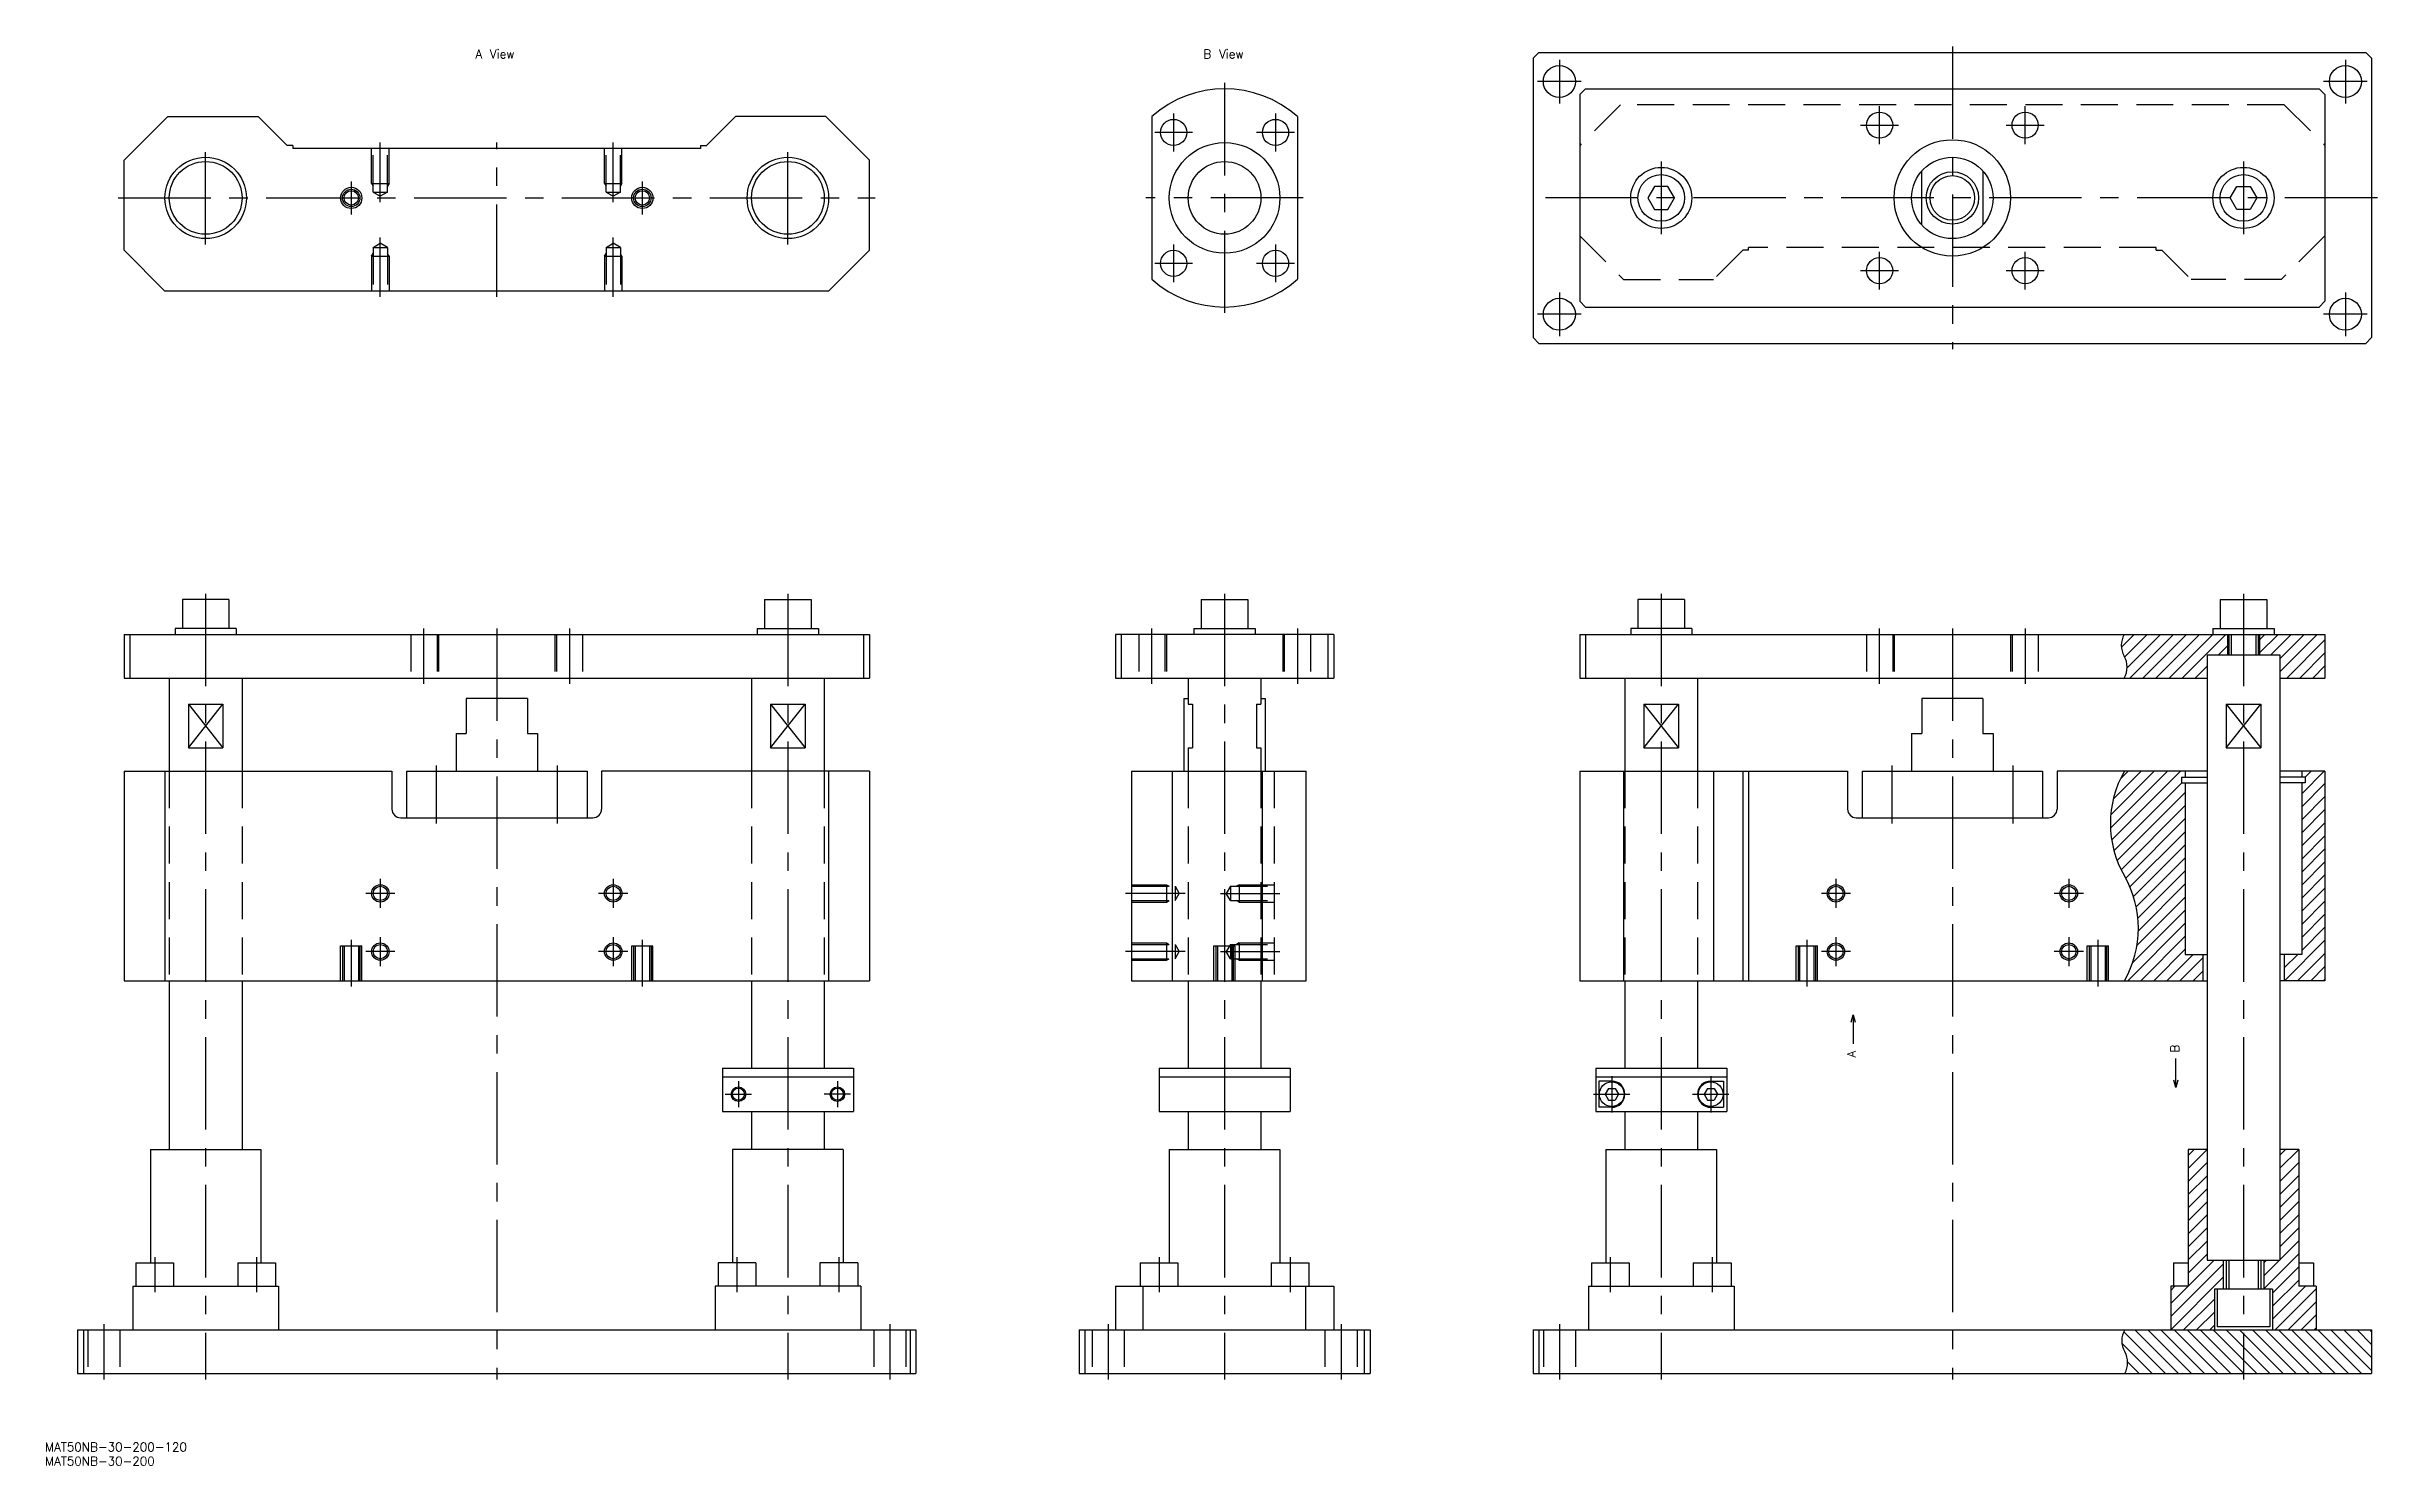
# Model space of a CAD drawing. Extents: x -405 to 396, y -436 to 52.
import ezdxf

# ---------------------------------------------------------------- set-up
doc = ezdxf.new("R2010")
doc.units = 0
doc.linetypes.add('CENTER', pattern=[50.8, 31.75, -6.35, 6.35, -6.35])
doc.linetypes.add('DASHED', pattern=[19.05, 12.7, -6.35])
doc.layers.get('0').update_dxf_attribs({"linetype": 'CONTINUOUS'})
doc.layers.add('CENTER', color=1, linetype='CENTER')
doc.styles.get("Standard").update_dxf_attribs({"font": 'txt.shx', "height": 3, "bigfont": 'bigfont.shx'})

# ---------------------------------------------------------------- blocks, each defined once
blk = doc.blocks.new('*U2')
at = {"color": 137, "linetype": 'CONTINUOUS'}
blk.add_text('A View', height=3, dxfattribs=at).set_placement((-257.37, 47.96))
blk = doc.blocks.new('*U3')
at = {"color": 137, "linetype": 'CONTINUOUS'}
blk.add_text('B View', height=3, dxfattribs=at).set_placement((-7.28, 47.96))
blk = doc.blocks.new('*U4')
at = {"color": 7, "linetype": 'CONTINUOUS'}
blk.add_text('MAT50NB-30-200-120', height=3, dxfattribs=at).set_placement((-405.15, -430.74))
blk = doc.blocks.new('*U5')
at = {"color": 7, "linetype": 'CONTINUOUS'}
blk.add_text('MAT50NB-30-200', height=3, dxfattribs=at).set_placement((-405.15, -435.57))
blk = doc.blocks.new('_OPEN30')
at = {"color": 0, "linetype": 'BYBLOCK'}
for p, q in [((-1, 0.27), (0, 0)), ((0, 0), (-1, -0.27)), ((0, 0), (-1, 0))]:
    blk.add_line(p, q, dxfattribs=at)
blk = doc.blocks.new('*U6')
at = {"color": 137, "linetype": 'CONTINUOUS'}
blk.add_lwpolyline([(326.79, -303.2), (326.79, -295.7)], dxfattribs=at)
at = {"color": 137, "linetype": 'CONTINUOUS', "xscale": 2.5, "yscale": 2.5, "zscale": 2.5, "rotation": 270}
blk.add_blockref('_OPEN30', (326.79, -305.7), dxfattribs=at)
blk = doc.blocks.new('*U7')
at = {"color": 137, "linetype": 'CONTINUOUS'}
blk.add_lwpolyline([(215.91, -283.2), (215.91, -290.7)], dxfattribs=at)
at = {"color": 137, "linetype": 'CONTINUOUS', "xscale": 2.5, "yscale": 2.5, "zscale": 2.5, "rotation": 90}
blk.add_blockref('_OPEN30', (215.91, -280.7), dxfattribs=at)
blk = doc.blocks.new('*U8')
at = {"color": 137, "linetype": 'CONTINUOUS'}
blk.add_text('A', height=3, rotation=90, dxfattribs=at).set_placement((216.83, -295.37))
blk = doc.blocks.new('*U9')
at = {"color": 137, "linetype": 'CONTINUOUS'}
blk.add_text('B', height=3, rotation=90, dxfattribs=at).set_placement((327.95, -293.71))

msp = doc.modelspace()

# ---------------------------------------------------------------- linework, layer by layer
at = {"color": 7, "linetype": 'CONTINUOUS'}
for p, q in [((106, 48), (108, 50)), ((108, 50), (392, 50)), ((392, 50), (394, 48)), ((106, 48), (106, -48)), ((394, 48), (394, -48)), ((122, 35.5), (124, 37.5)), ((122, 35.5), (122, -35.5)), ((124, 37.5), (376, 37.5)), ((378, 35.5), (376, 37.5)), ((378, 35.5), (378, -35.5)), ((-378, 13), (-363, 28)), ((-363, 28), (-332, 28)), ((-322, 18), (-332, 28)), ((-178, 18), (-168, 28)), ((-137, 28), (-168, 28)), ((-122, 13), (-137, 28)), ((-25, 27.95), (-25, -27.95)), ((25, 27.95), (25, -27.95)), ((-320, 18), (-322, 18)), ((-320, 18), (-320, 17)), ((-180, 17), (-320, 17)), ((-180, 18), (-178, 18)), ((-180, 18), (-180, 17)), ((-378, -18), (-378, 13)), ((-122, -18), (-122, 13)), ((239.5, -9.26), (239.5, 9.26)), ((260.5, 9.26), (260.5, -9.26)), ((147.71, 3.96), (145.43, 0)), ((145.43, 0), (147.71, -3.96)), ((152.29, 3.96), (147.71, 3.96)), ((154.58, 0), (152.29, 3.96)), ((345.42, 0), (347.71, 3.96)), ((347.71, 3.96), (352.29, 3.96)), ((352.29, 3.96), (354.57, 0)), ((354.57, 0), (352.29, -3.96)), ((147.71, -3.96), (152.29, -3.96)), ((152.29, -3.96), (154.58, 0)), ((347.71, -3.96), (345.42, 0)), ((352.29, -3.96), (347.71, -3.96)), ((-364, -32), (-378, -18)), ((-136, -32), (-122, -18)), ((-136, -32), (-364, -32)), ((122, -35.5), (124, -37.5)), ((124, -37.5), (376, -37.5)), ((378, -35.5), (376, -37.5)), ((106, -48), (108, -50)), ((394, -48), (392, -50)), ((108, -50), (392, -50)), ((-358, -138), (-358, -148)), ((-342, -138), (-358, -138)), ((-342, -138), (-342, -148)), ((-158, -138), (-158, -148)), ((-158, -138), (-142, -138)), ((-142, -138), (-142, -148)), ((-8, -138), (8, -138)), ((-8, -138), (-8, -148)), ((8, -138), (8, -148)), ((142, -138), (142, -148)), ((158, -138), (142, -138)), ((158, -138), (158, -148)), ((342, -138), (358, -138)), ((342, -138), (342, -148)), ((358, -138), (358, -148)), ((-378, -150), (-122, -150)), ((-378, -150), (-378, -165)), ((-376, -150), (-376, -165)), ((-339.5, -148), (-360.5, -148)), ((-360.5, -148), (-360.5, -150)), ((-339.5, -148), (-339.5, -150)), ((-160.5, -148), (-139.5, -148)), ((-160.5, -148), (-160.5, -150)), ((-139.5, -148), (-139.5, -150)), ((-124, -150), (-124, -165)), ((-122, -150), (-122, -165)), ((37.5, -150), (-37.5, -150)), ((-37.5, -150), (-37.5, -165)), ((-35.5, -150), (-35.5, -165)), ((-10.5, -148), (10.5, -148)), ((-10.5, -148), (-10.5, -150)), ((10.5, -148), (10.5, -150)), ((35.5, -150), (35.5, -165)), ((37.5, -150), (37.5, -165)), ((122, -150), (378, -150)), ((122, -150), (122, -165)), ((124, -150), (124, -165)), ((160.5, -148), (139.5, -148)), ((139.5, -148), (139.5, -150)), ((160.5, -148), (160.5, -150)), ((339.5, -148), (360.5, -148)), ((339.5, -148), (339.5, -150)), ((344.5, -150), (344.5, -157)), ((345, -150), (345, -157)), ((355, -150), (355, -157)), ((355.5, -150), (355.5, -157)), ((360.5, -148), (360.5, -150)), ((378, -150), (378, -165)), ((337.5, -157), (337.5, -365)), ((337.5, -157), (362.5, -157)), ((362.5, -157), (362.5, -365)), ((-378, -165), (-122, -165)), ((-362.5, -165), (-362.5, -197)), ((-337.5, -165), (-337.5, -197)), ((-162.5, -165), (-162.5, -197)), ((-137.5, -165), (-137.5, -197)), ((-37.5, -165), (37.5, -165)), ((-12.5, -165), (-12.5, -174)), ((12.5, -165), (12.5, -174)), ((122, -165), (337.5, -165)), ((137.5, -165), (137.5, -197)), ((162.5, -165), (162.5, -197)), ((362.5, -165), (378, -165)), ((-355.94, -174), (-344.06, -174)), ((-355.94, -174), (-355.94, -189)), ((-344.06, -174), (-344.06, -189)), ((-239.5, -172), (-260.5, -172)), ((-260.5, -172), (-260.5, -184)), ((-239.5, -172), (-239.5, -184)), ((-155.94, -174), (-144.06, -174)), ((-155.94, -174), (-155.94, -189)), ((-144.06, -174), (-144.06, -189)), ((-14, -172), (-14, -197)), ((-14, -172), (-12.5, -172)), ((-12.5, -174), (-11, -174)), ((-11, -174), (-11, -189)), ((11, -174), (11, -189)), ((11, -174), (12.5, -174)), ((12.5, -172), (14, -172)), ((14, -172), (14, -197)), ((144.06, -174), (144.06, -189)), ((144.06, -174), (155.94, -174)), ((155.94, -174), (155.94, -189)), ((260.5, -172), (239.5, -172)), ((239.5, -172), (239.5, -184)), ((260.5, -172), (260.5, -184)), ((344.06, -174), (344.06, -189)), ((344.06, -174), (355.94, -174)), ((355.94, -174), (355.94, -189)), ((-264, -184), (-264, -197)), ((-264, -184), (-260.5, -184)), ((-239.5, -184), (-236, -184)), ((-236, -184), (-236, -197)), ((236, -184), (236, -197)), ((236, -184), (239.5, -184)), ((260.5, -184), (264, -184)), ((264, -184), (264, -197)), ((-355.94, -189), (-344.06, -189)), ((-155.94, -189), (-144.06, -189)), ((-12.5, -189), (-12.5, -197)), ((-12.5, -189), (-11, -189)), ((11, -189), (12.5, -189)), ((12.5, -189), (12.5, -197)), ((144.06, -189), (155.94, -189)), ((344.06, -189), (355.94, -189)), ((-378, -197), (-378, -269)), ((-378, -197), (-286, -197)), ((-364, -197), (-364, -269)), ((-286, -197), (-286, -210)), ((-281, -197), (-219, -197)), ((-281, -197), (-281, -213)), ((-219, -197), (-219, -213)), ((-122, -197), (-214, -197)), ((-214, -197), (-214, -210)), ((-136, -197), (-136, -269)), ((-122, -197), (-122, -269)), ((-32, -197), (28, -197)), ((-32, -197), (-32, -269)), ((-18, -197), (-18, -269)), ((13, -269), (13, -197)), ((28, -269), (28, -197)), ((122, -197), (122, -269)), ((122, -197), (214, -197)), ((137, -197), (137, -269)), ((168, -197), (168, -269)), ((178, -197), (178, -269)), ((180, -197), (180, -269)), ((214, -197), (214, -210)), ((219, -197), (281, -197)), ((219, -197), (219, -213)), ((281, -197), (281, -213)), ((337.5, -197), (286, -197)), ((286, -197), (286, -210)), ((328.75, -199), (337.5, -199)), ((328.75, -199), (328.75, -201)), ((330, -197), (330, -199)), ((378, -197), (362.5, -197)), ((371.25, -199), (362.5, -199)), ((370, -197), (370, -199)), ((371.25, -199), (371.25, -201)), ((378, -197), (378, -269)), ((328.75, -201), (337.5, -201)), ((330, -201), (330, -260)), ((371.25, -201), (362.5, -201)), ((370, -201), (370, -260)), ((-283, -213), (-217, -213)), ((217, -213), (283, -213)), ((330, -260), (337.5, -260)), ((336, -260), (336, -269)), ((370, -260), (362.5, -260)), ((364, -260), (364, -269)), ((-378, -269), (-122, -269)), ((-362.5, -269), (-362.5, -327)), ((-337.5, -269), (-337.5, -327)), ((-162.5, -269), (-162.5, -299)), ((-137.5, -269), (-137.5, -299)), ((-32, -269), (28, -269)), ((-12.5, -269), (-12.5, -299)), ((12.5, -269), (12.5, -299)), ((122, -269), (337.5, -269)), ((137.5, -269), (137.5, -299)), ((162.5, -269), (162.5, -299)), ((378, -269), (362.5, -269)), ((-172.5, -299), (-127.5, -299)), ((-172.5, -299), (-172.5, -314)), ((-172.5, -302), (-127.5, -302)), ((-127.5, -299), (-127.5, -314)), ((-22.5, -299), (22.5, -299)), ((-22.5, -299), (-22.5, -314)), ((-22.5, -302), (22.5, -302)), ((22.5, -299), (22.5, -314)), ((127.5, -299), (127.5, -314)), ((127.5, -299), (172.5, -299)), ((127.5, -302), (172.5, -302)), ((128.62, -303.5), (128.62, -312.5)), ((133, -303.5), (128.62, -303.5)), ((167, -303.5), (171.38, -303.5)), ((171.38, -303.5), (171.38, -312.5)), ((172.5, -299), (172.5, -314)), ((131.85, -306), (130.69, -308)), ((130.69, -308), (131.85, -310)), ((131.85, -306), (134.15, -306)), ((131.85, -310), (134.15, -310)), ((134.15, -306), (135.31, -308)), ((135.31, -308), (134.15, -310)), ((165.85, -306), (164.69, -308)), ((164.69, -308), (165.85, -310)), ((165.85, -306), (168.15, -306)), ((165.85, -310), (168.15, -310)), ((168.15, -306), (169.31, -308)), ((169.31, -308), (168.15, -310)), ((-172.5, -314), (-127.5, -314)), ((-162.5, -314), (-162.5, -327)), ((-137.5, -314), (-137.5, -327)), ((-22.5, -314), (22.5, -314)), ((-12.5, -314), (-12.5, -327)), ((12.5, -314), (12.5, -327)), ((127.5, -314), (172.5, -314)), ((133, -312.5), (128.62, -312.5)), ((137.5, -314), (137.5, -327)), ((162.5, -314), (162.5, -327)), ((167, -312.5), (171.38, -312.5)), ((-369, -327), (-369, -366)), ((-369, -327), (-331, -327)), ((-331, -327), (-331, -366)), ((-169, -327), (-169, -366)), ((-131, -327), (-169, -327)), ((-131, -327), (-131, -366)), ((-19, -327), (19, -327)), ((-19, -327), (-19, -366)), ((19, -327), (19, -366)), ((131, -327), (131, -366)), ((131, -327), (169, -327)), ((169, -327), (169, -366)), ((331, -327), (331, -374)), ((337.5, -327), (331, -327)), ((369, -327), (362.5, -327)), ((369, -327), (369, -374)), ((-374, -366), (-361, -366)), ((-374, -366), (-374, -374)), ((-361, -366), (-361, -374)), ((-339, -366), (-326, -366)), ((-339, -366), (-339, -374)), ((-326, -366), (-326, -374)), ((-161, -366), (-174, -366)), ((-174, -366), (-174, -374)), ((-161, -366), (-161, -374)), ((-126, -366), (-139, -366)), ((-139, -366), (-139, -374)), ((-126, -366), (-126, -374)), ((-29, -366), (-16, -366)), ((-29, -366), (-29, -374)), ((-16, -366), (-16, -374)), ((16, -366), (29, -366)), ((16, -366), (16, -374)), ((29, -366), (29, -374)), ((126, -366), (139, -366)), ((126, -366), (126, -374)), ((139, -366), (139, -374)), ((161, -366), (174, -366)), ((161, -366), (161, -374)), ((174, -366), (174, -374)), ((326, -366), (331, -366)), ((326, -366), (326, -374)), ((337.5, -365), (362.5, -365)), ((343, -365), (343, -375)), ((344, -365), (344, -375)), ((356, -365), (356, -375)), ((357, -365), (357, -375)), ((369, -366), (374, -366)), ((374, -366), (374, -374)), ((-375, -374), (-325, -374)), ((-375, -374), (-375, -389)), ((-325, -374), (-325, -389)), ((-125, -374), (-175, -374)), ((-175, -374), (-175, -389)), ((-125, -374), (-125, -389)), ((-37.5, -374), (37.5, -374)), ((-37.5, -374), (-37.5, -389)), ((-27.95, -389), (-27.95, -374)), ((27.95, -389), (27.95, -374)), ((37.5, -374), (37.5, -389)), ((125, -374), (175, -374)), ((125, -374), (125, -389)), ((175, -374), (175, -389)), ((325, -374), (325, -389)), ((331, -374), (325, -374)), ((360, -375), (340, -375)), ((340, -375), (340, -389)), ((341, -375), (341, -388)), ((359, -375), (359, -388)), ((360, -375), (360, -389)), ((375, -374), (369, -374)), ((375, -374), (375, -389)), ((-394, -389), (-106, -389)), ((-394, -389), (-394, -404)), ((-392, -389), (-392, -404)), ((-108, -389), (-108, -404)), ((-106, -389), (-106, -404)), ((-50, -389), (50, -389)), ((-50, -389), (-50, -404)), ((-48, -389), (-48, -404)), ((48, -389), (48, -404)), ((50, -389), (50, -404)), ((106, -389), (394, -389)), ((106, -389), (106, -404)), ((108, -389), (108, -404)), ((359, -388), (341, -388)), ((394, -389), (394, -404)), ((-394, -404), (-106, -404)), ((-50, -404), (50, -404)), ((106, -404), (394, -404))]:
    msp.add_line(p, q, dxfattribs=at)
at = {"color": 3, "linetype": 'DASHED'}
for p, q in [((136, 32), (122, 18)), ((364, 32), (136, 32)), ((364, 32), (378, 18)), ((-293, 5), (-293, 17)), ((-292.46, 2), (-292.46, 17)), ((-287.54, 2), (-287.54, 17)), ((-287, 5), (-287, 17)), ((-213, 5), (-213, 17)), ((-212.46, 2), (-212.46, 17)), ((-207.54, 2), (-207.54, 17)), ((-207, 5), (-207, 17)), ((122, 18), (122, -13)), ((378, 18), (378, -13)), ((-293, 5), (-292.46, 4.06)), ((-293, 5), (-287, 5)), ((-292.46, 2), (-290, 0.58)), ((-292.46, 2), (-287.54, 2)), ((-287.54, 2), (-290, 0.58)), ((-287, 5), (-287.54, 4.06)), ((-213, 5), (-212.46, 4.06)), ((-213, 5), (-207, 5)), ((-212.46, 2), (-210, 0.58)), ((-212.46, 2), (-207.54, 2)), ((-207.54, 2), (-210, 0.58)), ((-207, 5), (-207.54, 4.06)), ((-292.46, -17), (-290, -15.58)), ((-287.54, -17), (-290, -15.58)), ((-212.46, -17), (-210, -15.58)), ((-207.54, -17), (-210, -15.58)), ((122, -13), (137, -28)), ((378, -13), (363, -28)), ((-293, -20), (-292.46, -19.06)), ((-293, -20), (-293, -32)), ((-293, -20), (-287, -20)), ((-292.46, -17), (-292.46, -32)), ((-292.46, -17), (-287.54, -17)), ((-287.54, -17), (-287.54, -32)), ((-287, -20), (-287.54, -19.06)), ((-287, -20), (-287, -32)), ((-213, -20), (-212.46, -19.06)), ((-213, -20), (-213, -32)), ((-213, -20), (-207, -20)), ((-212.46, -17), (-212.46, -32)), ((-212.46, -17), (-207.54, -17)), ((-207.54, -17), (-207.54, -32)), ((-207, -20), (-207.54, -19.06)), ((-207, -20), (-207, -32)), ((178, -18), (168, -28)), ((180, -18), (178, -18)), ((320, -17), (180, -17)), ((180, -18), (180, -17)), ((320, -18), (320, -17)), ((320, -18), (322, -18)), ((322, -18), (332, -28)), ((137, -28), (168, -28)), ((363, -28), (332, -28)), ((-279.5, -150), (-279.5, -165)), ((-270.5, -150), (-270.5, -165)), ((-270, -150), (-270, -165)), ((-230, -150), (-230, -165)), ((-229.5, -150), (-229.5, -165)), ((-220.5, -150), (-220.5, -165)), ((-29.5, -150), (-29.5, -165)), ((-20.5, -150), (-20.5, -165)), ((-20, -150), (-20, -165)), ((20, -150), (20, -165)), ((20.5, -150), (20.5, -165)), ((29.5, -150), (29.5, -165)), ((220.5, -150), (220.5, -165)), ((229.5, -150), (229.5, -165)), ((230, -150), (230, -165)), ((270, -150), (270, -165)), ((270.5, -150), (270.5, -165)), ((279.5, -150), (279.5, -165)), ((-362.5, -197), (-362.5, -269)), ((-337.5, -197), (-337.5, -269)), ((-162.5, -197), (-162.5, -269)), ((-137.5, -197), (-137.5, -269)), ((-12.5, -197), (-12.5, -269)), ((12.5, -197), (12.5, -269)), ((17, -197), (17, -269)), ((137.5, -197), (137.5, -269)), ((162.5, -197), (162.5, -269)), ((-32, -236), (-20, -236)), ((-32, -236.54), (-17, -236.54)), ((-20, -236), (-20, -242)), ((-20, -236), (-19.06, -236.54)), ((-17, -236.54), (-17, -241.46)), ((-17, -236.54), (-15.58, -239)), ((-17, -241.46), (-15.58, -239)), ((2, -236.54), (0.58, -239)), ((2, -241.46), (0.58, -239)), ((2, -236.54), (2, -241.46)), ((2, -236.54), (17, -236.54)), ((5, -236), (4.06, -236.54)), ((5, -236), (5, -242)), ((5, -236), (17, -236)), ((-32, -241.46), (-17, -241.46)), ((-32, -242), (-20, -242)), ((-20, -242), (-19.06, -241.46)), ((2, -241.46), (17, -241.46)), ((5, -242), (4.06, -241.46)), ((5, -242), (17, -242)), ((-32, -256), (-20, -256)), ((-20, -256), (-20, -262)), ((-20, -256), (-19.06, -256.54)), ((5, -256), (4.06, -256.54)), ((5, -256), (5, -262)), ((5, -256), (17, -256)), ((-303.65, -269), (-303.65, -257)), ((-303.65, -257), (-296.35, -257)), ((-303, -257), (-303, -269)), ((-302.46, -257), (-302.46, -269)), ((-297.54, -257), (-297.54, -269)), ((-297, -257), (-297, -269)), ((-296.35, -269), (-296.35, -257)), ((-203.65, -269), (-203.65, -257)), ((-203.65, -257), (-196.35, -257)), ((-203, -257), (-203, -269)), ((-202.46, -257), (-202.46, -269)), ((-197.54, -257), (-197.54, -269)), ((-197, -257), (-197, -269)), ((-196.35, -269), (-196.35, -257)), ((-32, -256.54), (-17, -256.54)), ((-32, -261.46), (-17, -261.46)), ((-32, -262), (-20, -262)), ((-20, -262), (-19.06, -261.46)), ((-17, -256.54), (-17, -261.46)), ((-17, -256.54), (-15.58, -259)), ((-17, -261.46), (-15.58, -259)), ((-3.65, -269), (-3.65, -257)), ((-3.65, -257), (3.65, -257)), ((-3, -257), (-3, -269)), ((-2.46, -257), (-2.46, -269)), ((2, -256.54), (0.58, -259)), ((2, -261.46), (0.58, -259)), ((2, -256.54), (2, -261.46)), ((2, -256.54), (17, -256.54)), ((2, -261.46), (17, -261.46)), ((2.46, -257), (2.46, -269)), ((3, -257), (3, -269)), ((3.65, -269), (3.65, -257)), ((5, -262), (4.06, -261.46)), ((5, -262), (17, -262)), ((196.35, -269), (196.35, -257)), ((196.35, -257), (203.65, -257)), ((197, -257), (197, -269)), ((197.54, -257), (197.54, -269)), ((202.46, -257), (202.46, -269)), ((203, -257), (203, -269)), ((203.65, -269), (203.65, -257)), ((296.35, -269), (296.35, -257)), ((296.35, -257), (303.65, -257)), ((297, -257), (297, -269)), ((297.54, -257), (297.54, -269)), ((302.46, -257), (302.46, -269)), ((303, -257), (303, -269)), ((303.65, -269), (303.65, -257)), ((-390.5, -389), (-390.5, -404)), ((-379.5, -389), (-379.5, -404)), ((-120.5, -389), (-120.5, -404)), ((-109.5, -389), (-109.5, -404)), ((-45.5, -389), (-45.5, -404)), ((-34.5, -389), (-34.5, -404)), ((34.5, -389), (34.5, -404)), ((45.5, -389), (45.5, -404)), ((109.5, -389), (109.5, -404)), ((120.5, -389), (120.5, -404))]:
    msp.add_line(p, q, dxfattribs=at)
at = {"color": 3, "linetype": 'CONTINUOUS'}
for p, q in [((308.06, -154.42), (312.48, -150)), ((309.19, -157.78), (316.97, -150)), ((310.04, -161.43), (321.46, -150)), ((310.95, -165), (325.95, -150)), ((315.44, -165), (330.44, -150)), ((319.93, -165), (334.93, -150)), ((324.42, -165), (339.42, -150)), ((328.91, -165), (343.91, -150)), ((345.81, -150), (345.81, -157)), ((354.19, -150), (354.19, -157)), ((355.5, -151.88), (357.38, -150)), ((355.5, -156.37), (361.87, -150)), ((359.36, -157), (366.36, -150)), ((362.5, -158.35), (370.85, -150)), ((362.5, -162.84), (375.34, -150)), ((364.84, -165), (378, -151.84)), ((341.4, -157), (344.5, -153.9)), ((369.33, -165), (378, -156.33)), ((333.4, -165), (337.5, -160.9)), ((373.82, -165), (378, -160.82)), ((-355.94, -189), (-344.06, -174)), ((-355.94, -174), (-344.06, -189)), ((-155.94, -189), (-144.06, -174)), ((-155.94, -174), (-144.06, -189)), ((144.06, -174), (155.94, -189)), ((144.06, -189), (155.94, -174)), ((344.06, -174), (355.94, -189)), ((344.06, -189), (355.94, -174)), ((304.32, -216.53), (323.85, -197)), ((304.42, -211.95), (319.36, -197)), ((304.73, -220.62), (328.34, -197)), ((305.28, -206.59), (314.87, -197)), ((307.71, -199.67), (310.38, -197)), ((370, -204.74), (377.74, -197)), ((371.25, -199), (373.25, -197)), ((305.51, -224.32), (328.84, -201)), ((306.61, -227.72), (330, -204.33)), ((370, -209.23), (378, -201.23)), ((370, -213.72), (378, -205.72)), ((307.96, -230.85), (330, -208.82)), ((309.54, -233.77), (330, -213.31)), ((370, -218.21), (378, -210.21)), ((370, -222.7), (378, -214.7)), ((311.01, -236.79), (330, -217.8)), ((312.23, -240.06), (330, -222.29)), ((370, -227.19), (378, -219.19)), ((370, -231.68), (378, -223.68)), ((313.17, -243.61), (330, -226.78)), ((313.76, -247.5), (330, -231.27)), ((370, -236.17), (378, -228.17)), ((313.92, -251.83), (330, -235.76)), ((370, -240.66), (378, -232.66)), ((370, -245.15), (378, -237.15)), ((311.95, -262.79), (330, -244.74)), ((313.47, -256.78), (330, -240.25)), ((370, -249.64), (378, -241.64)), ((370, -254.13), (378, -246.13)), ((310.23, -269), (330, -249.23)), ((314.72, -269), (330, -253.72)), ((364.11, -269), (378, -255.11)), ((370, -258.62), (378, -250.62)), ((319.21, -269), (330, -258.21)), ((323.7, -269), (332.7, -260)), ((328.19, -269), (336, -261.19)), ((364, -260.13), (364.13, -260)), ((364, -264.62), (368.62, -260)), ((368.6, -269), (378, -259.6)), ((373.09, -269), (378, -264.09)), ((332.68, -269), (336, -265.68)), ((377.58, -269), (378, -268.58)), ((331, -329.05), (333.05, -327)), ((331, -333.54), (337.5, -327.04)), ((362.5, -328.98), (364.48, -327)), ((362.5, -333.47), (368.97, -327)), ((331, -338.03), (337.5, -331.53)), ((331, -342.52), (337.5, -336.02)), ((362.5, -337.96), (369, -331.46)), ((362.5, -342.45), (369, -335.95)), ((331, -347.01), (337.5, -340.51)), ((362.5, -346.94), (369, -340.44)), ((331, -351.5), (337.5, -345)), ((331, -355.99), (337.5, -349.49)), ((362.5, -351.43), (369, -344.93)), ((362.5, -355.92), (369, -349.42)), ((331, -360.48), (337.5, -353.98)), ((331, -364.97), (337.5, -358.47)), ((362.5, -360.41), (369, -353.91)), ((362.5, -364.9), (369, -358.4)), ((325, -384.44), (343, -366.44)), ((331, -369.46), (337.5, -362.96)), ((331, -373.95), (339.95, -365)), ((344.95, -365), (344.95, -375)), ((355.05, -365), (355.05, -375)), ((357, -374.89), (369, -362.89)), ((357, -365.91), (357.91, -365)), ((357, -370.4), (362.4, -365)), ((360, -376.38), (369, -367.38)), ((325, -388.93), (343, -370.93)), ((325, -375.46), (326.46, -374)), ((325, -379.95), (330.95, -374)), ((360, -380.87), (369, -371.87)), ((360, -385.36), (371.36, -374)), ((360.85, -389), (375, -374.85)), ((329.42, -389), (340, -378.42)), ((333.91, -389), (340, -382.91)), ((365.34, -389), (375, -379.34)), ((369.83, -389), (375, -383.83)), ((323.18, -404), (308.87, -389.69)), ((327.67, -404), (312.67, -389)), ((332.16, -404), (317.16, -389)), ((336.65, -404), (321.65, -389)), ((341.14, -404), (326.14, -389)), ((345.63, -404), (330.63, -389)), ((350.12, -404), (335.12, -389)), ((338.4, -389), (340, -387.4)), ((354.61, -404), (339.61, -389)), ((359.1, -404), (344.1, -389)), ((363.59, -404), (348.59, -389)), ((368.08, -404), (353.08, -389)), ((372.57, -404), (357.57, -389)), ((377.06, -404), (362.06, -389)), ((381.55, -404), (366.55, -389)), ((386.04, -404), (371.04, -389)), ((374.32, -389), (375, -388.32)), ((390.53, -404), (375.53, -389)), ((394, -402.98), (380.02, -389)), ((394, -398.49), (384.51, -389)), ((394, -394), (389, -389)), ((394, -389.51), (393.49, -389)), ((318.69, -404), (308.26, -393.57)), ((314.2, -404), (310.22, -400.02))]:
    msp.add_line(p, q, dxfattribs=at)
at = {"color": 7, "linetype": 'CONTINUOUS'}
for centre, radius in [((115, 40), 5.5), ((385, 40), 5.5), ((-17.5, 22.5), 4.5), ((17.5, 22.5), 4.5), ((225, 25), 4.5), ((275, 25), 4.5), ((0, 0), 19), ((250, 0), 20), ((-350, 0), 14), ((-350, 0), 12.5), ((-150, 0), 14), ((-150, 0), 12.5), ((0, 0), 12.5), ((150, 0), 10.5), ((250, 0), 14), ((350, 0), 10.5), ((-300, 0), 3.65), ((-300, 0), 2.46), ((-200, 0), 3.65), ((-200, 0), 2.46), ((150, 0), 8), ((250, 0), 7.65), ((350, 0), 8), ((-17.5, -22.5), 4.5), ((17.5, -22.5), 4.5), ((225, -25), 4.5), ((275, -25), 4.5), ((115, -40), 5.5), ((385, -40), 5.5), ((-290, -239), 2.46), ((-210, -239), 2.46), ((210, -239), 2.46), ((290, -239), 2.46), ((-290, -259), 2.46), ((-210, -259), 2.46), ((210, -259), 2.46), ((290, -259), 2.46), ((133, -308), 4.25), ((167, -308), 4.25), ((-167, -308), 2.07), ((-133, -308), 2.07)]:
    msp.add_circle(centre, radius, dxfattribs=at)
at = {"color": 3, "linetype": 'CONTINUOUS'}
for centre, radius in [((250, 0), 9), ((-300, 0), 3), ((-200, 0), 3), ((-290, -239), 3), ((-210, -239), 3), ((210, -239), 3), ((290, -239), 3), ((-290, -259), 3), ((-210, -259), 3), ((210, -259), 3), ((290, -259), 3), ((-167, -308), 2.5), ((-133, -308), 2.5)]:
    msp.add_circle(centre, radius, dxfattribs=at)
at = {"color": 7, "linetype": 'CONTINUOUS'}
for centre, radius, start, end in [((0, 0), 37.5, 48.18969, 131.81031), ((0, 0), 37.5, 228.18969, 311.81031), ((-283, -210), 3, 180, 270), ((-217, -210), 3, 270, 0), ((217, -210), 3, 180, 270), ((283, -210), 3, 270, 0), ((133, -308), 4.5, 270, 90), ((167, -308), 4.5, 90, 270)]:
    msp.add_arc(centre, radius, start, end, dxfattribs=at)
at = {"color": 3, "linetype": 'CONTINUOUS'}
for centre, radius, start, end in [((315.53, -153.75), 7.5, 150, 210), ((302.54, -161.25), 7.5, 330.00003, 29.99999), ((340.29, -215), 36, 150, 210), ((277.93, -251), 36, 330.00003, 29.99999), ((315.71, -392.75), 7.5, 150, 210), ((302.72, -400.25), 7.5, 330.00003, 29.99999)]:
    msp.add_arc(centre, radius, start, end, dxfattribs=at)
at = {"layer": 'CENTER', "color": 1, "linetype": 'CENTER'}
for p, q in [((250, 52), (250, -52)), ((115, 47.5), (115, 32.5)), ((385, 47.5), (385, 32.5)), ((0, 39.5), (0, -39.5)), ((122.5, 40), (107.5, 40)), ((392.5, 40), (377.5, 40)), ((-17.5, 29), (-17.5, 16)), ((17.5, 29), (17.5, 16)), ((218.5, 25), (231.5, 25)), ((225, 18.5), (225, 31.5)), ((268.5, 25), (281.5, 25)), ((275, 18.5), (275, 31.5)), ((-290, -1.42), (-290, 19)), ((-250, -34), (-250, 19)), ((-210, -1.42), (-210, 19)), ((-11, 22.5), (-24, 22.5)), ((24, 22.5), (11, 22.5)), ((-350, -16), (-350, 16)), ((-150, -16), (-150, 16)), ((150, 12.5), (150, -12.5)), ((350, 12.5), (350, -12.5)), ((-380, 0), (-120, 0)), ((-300, 5.65), (-300, -5.65)), ((-200, 5.65), (-200, -5.65)), ((27, 0), (-27, 0)), ((396, 0), (104, 0)), ((-290, -34), (-290, -13.58)), ((-210, -34), (-210, -13.58)), ((-17.5, -16), (-17.5, -29)), ((17.5, -16), (17.5, -29)), ((-11, -22.5), (-24, -22.5)), ((24, -22.5), (11, -22.5)), ((225, -31.5), (225, -18.5)), ((275, -31.5), (275, -18.5)), ((218.5, -25), (231.5, -25)), ((268.5, -25), (281.5, -25)), ((122.5, -40), (107.5, -40)), ((115, -32.5), (115, -47.5)), ((392.5, -40), (377.5, -40)), ((385, -32.5), (385, -47.5)), ((-350, -136), (-350, -406)), ((-150, -136), (-150, -406)), ((0, -136), (0, -406)), ((150, -136), (150, -406)), ((350, -136), (350, -406)), ((-275, -167), (-275, -148)), ((-250, -148), (-250, -406)), ((-225, -148), (-225, -167)), ((-25, -167), (-25, -148)), ((25, -148), (25, -167)), ((225, -167), (225, -148)), ((250, -148), (250, -406)), ((275, -148), (275, -167)), ((-270.78, -195), (-270.78, -215)), ((-229.22, -195), (-229.22, -215)), ((229.22, -195), (229.22, -215)), ((270.78, -195), (270.78, -215)), ((-285, -239), (-295, -239)), ((-290, -234), (-290, -244)), ((-205, -239), (-215, -239)), ((-210, -234), (-210, -244)), ((-13.58, -239), (-34, -239)), ((-1.42, -239), (19, -239)), ((215, -239), (205, -239)), ((210, -234), (210, -244)), ((295, -239), (285, -239)), ((290, -234), (290, -244)), ((-300, -255), (-300, -271)), ((-290, -254), (-290, -264)), ((-210, -254), (-210, -264)), ((-200, -255), (-200, -271)), ((200, -255), (200, -271)), ((210, -254), (210, -264)), ((290, -254), (290, -264)), ((300, -255), (300, -271)), ((-285, -259), (-295, -259)), ((-205, -259), (-215, -259)), ((-13.58, -259), (-34, -259)), ((-1.42, -259), (19, -259)), ((0, -257), (0, -269)), ((215, -259), (205, -259)), ((295, -259), (285, -259)), ((-167, -303.5), (-167, -312.5)), ((-133, -303.5), (-133, -312.5)), ((133, -301.75), (133, -314.25)), ((167, -301.75), (167, -314.25)), ((-171.5, -308), (-162.5, -308)), ((-128.5, -308), (-137.5, -308)), ((126.75, -308), (139.25, -308)), ((160.75, -308), (173.25, -308)), ((-367.5, -364), (-367.5, -376)), ((-332.5, -364), (-332.5, -376)), ((-167.5, -364), (-167.5, -376)), ((-132.5, -364), (-132.5, -376)), ((-22.5, -364), (-22.5, -376)), ((22.5, -364), (22.5, -376)), ((132.5, -364), (132.5, -376)), ((167.5, -364), (167.5, -376)), ((-385, -387), (-385, -406)), ((-115, -387), (-115, -406)), ((-40, -387), (-40, -406)), ((40, -387), (40, -406)), ((115, -387), (115, -406))]:
    msp.add_line(p, q, dxfattribs=at)

# ---------------------------------------------------------------- block references
at = {"color": 7, "linetype": 'CONTINUOUS'}
for name in ['*U2', '*U3', '*U7', '*U8', '*U9', '*U6', '*U4', '*U5']:
    msp.add_blockref(name, (0, 0), dxfattribs=at)

doc.saveas('drawing.dxf')
